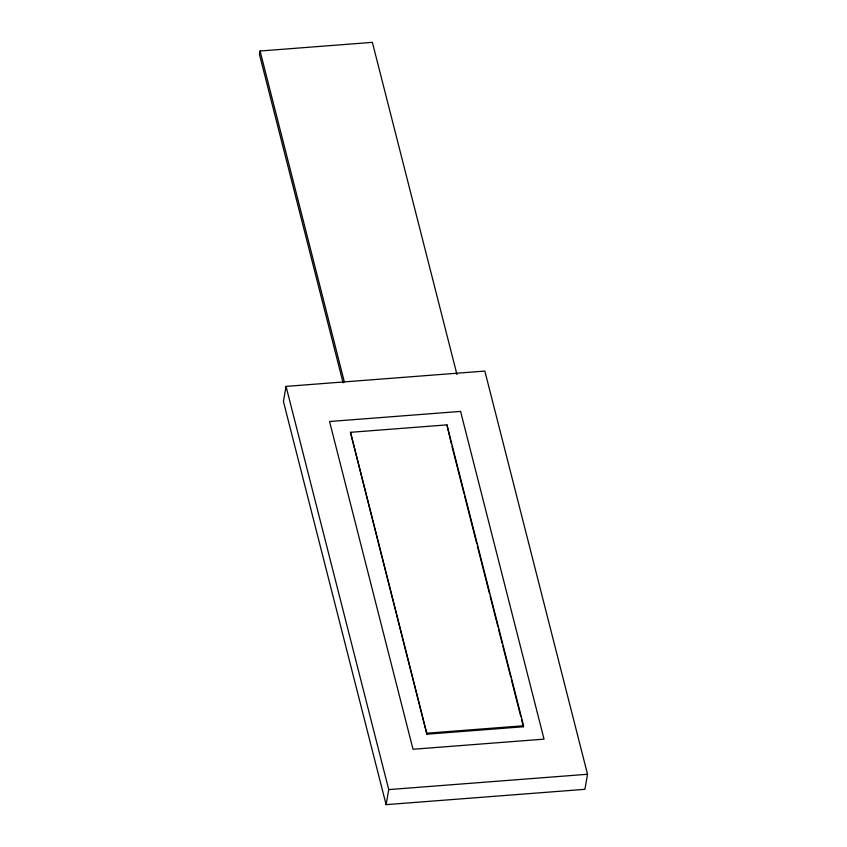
<?xml version="1.0" encoding="UTF-8"?>
<svg xmlns="http://www.w3.org/2000/svg" width="847" height="847" viewBox="0 0 847 847"><rect width="100%" height="100%" fill="white"/><g stroke="black" fill="none" stroke-linecap="round" stroke-linejoin="round"><path stroke-width="1.27" d="M456.967 374.543L372.373 42.35L260.071 51.011L259.468 54.452L343.099 382.812M286.053 386.391L283.427 401.457L386.116 804.65L584.896 789.319L587.532 774.264L484.844 371.071L286.053 386.391L388.741 789.595L386.116 804.65M350.467 432.319L426.92 734.19L523.393 726.758L523.562 725.741L446.941 424.876L350.467 432.319L426.92 734.19M446.941 424.876L451.335 443.817M427.1 733.184L523.562 725.741M388.741 789.595L587.532 774.264M451.98 446.38L464.05 493.748M464.696 496.31L476.766 543.679M477.412 546.241L489.481 593.609M490.127 596.172L497.962 626.896M498.608 629.459L502.197 643.54M502.853 646.102L510.677 676.827M511.323 679.389L520.778 716.509M521.434 719.071L523.393 726.758M260.071 51.011L344.348 381.923M460.567 411.409L329.547 421.51L413.018 749.256L544.039 739.145L460.567 411.409"/></g></svg>
